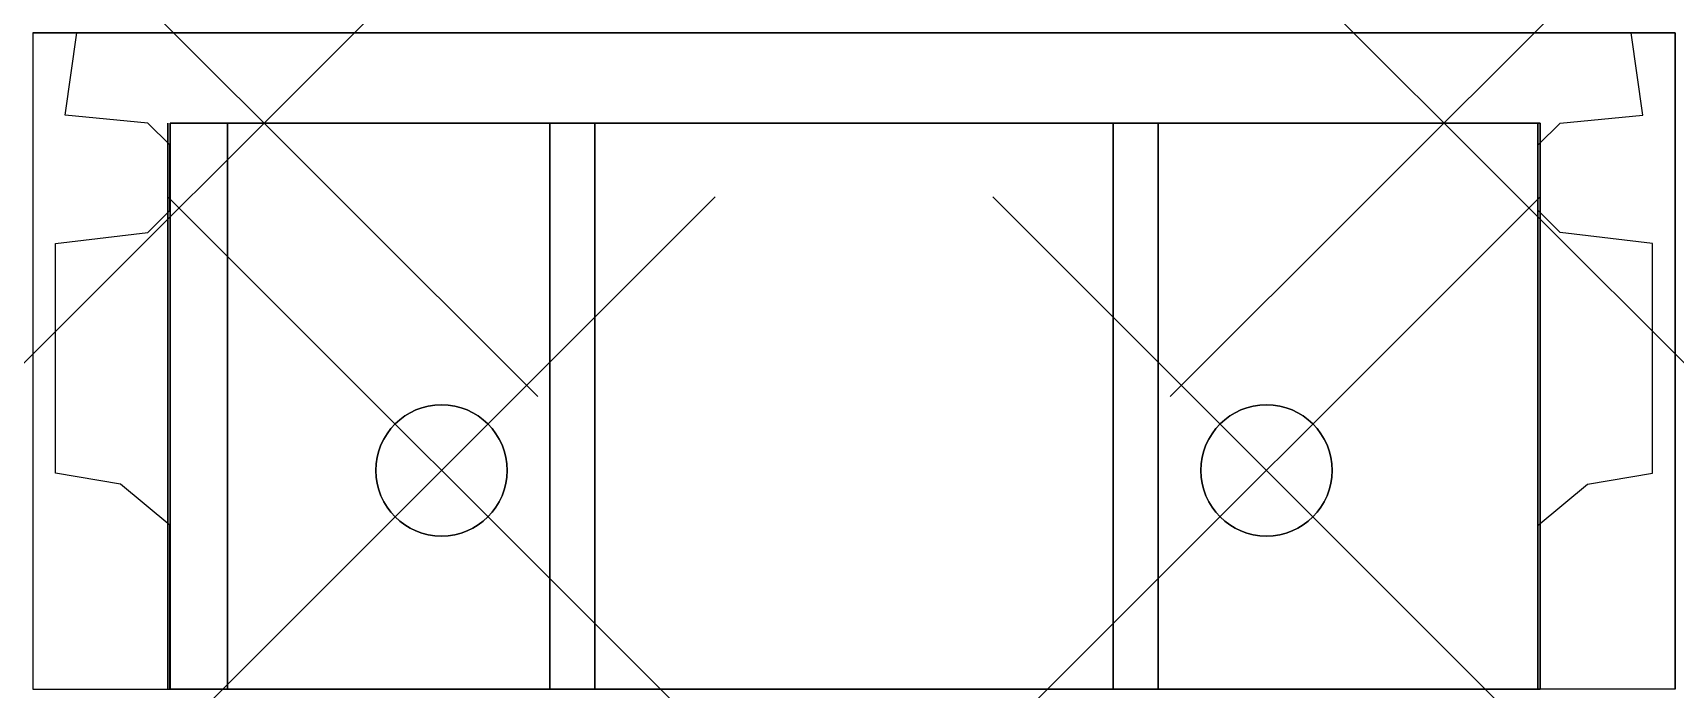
# Model space of a CAD drawing. Header units: millimetres. Extents: x 0 to 0.3, y -0.12 to 0.
import ezdxf

# ---------------------------------------------------------------- set-up
doc = ezdxf.new("R2010")
doc.units = ezdxf.units.MM
doc.header["$PDMODE"] = 3
doc.header["$PDSIZE"] = 0.05
doc.layers.get('0').update_dxf_attribs({"true_color": 0xc2ced6})

msp = doc.modelspace()

# ---------------------------------------------------------------- linework, layer by layer
at = {"color": 4}
for points in [[(0, -0.12), (0.025, -0.12), (0.025, -0.09), (0.016011, -0.0825), (0.004143, -0.080501), (0.004121, -0.0385), (0.021, -0.0365), (0.025, -0.0325), (0.025, -0.0205), (0.021, -0.0165), (0.005922, -0.015046), (0.008036, 0), (0, 0)], [(0.3, -0.12), (0.275, -0.12), (0.275, -0.09), (0.283989, -0.0825), (0.295857, -0.080501), (0.295879, -0.0385), (0.279, -0.0365), (0.275, -0.0325), (0.275, -0.0205), (0.279, -0.0165), (0.294078, -0.015046), (0.291964, 0), (0.3, 0)]]:
    msp.add_lwpolyline(points, close=True, dxfattribs=at)
at = {"color": 4, "extrusion": (-1, 1.22465e-16, -2e-16), "elevation": -0.3}
msp.add_lwpolyline([(0.12, 2.7), (0.12, 2.675), (0.09, 2.675), (0.0825, 2.683989), (0.080501, 2.695857), (0.0385, 2.695879), (0.0365, 2.679), (0.0325, 2.675), (0.0205, 2.675), (0.0165, 2.679), (0.015046, 2.694078), (0, 2.691964), (0, 2.7)], close=True, dxfattribs=at)
at = {"color": 4, "extrusion": (-1, 1.22465e-16, 2e-16), "elevation": -0.3}
msp.add_lwpolyline([(0.12, 0), (0.12, 0.025), (0.09, 0.025), (0.0825, 0.016011), (0.080501, 0.004143), (0.0385, 0.004121), (0.0365, 0.021), (0.0325, 0.025), (0.0205, 0.025), (0.0165, 0.021), (0.015046, 0.005922), (0, 0.008036), (0, 0)], close=True, dxfattribs=at)
msp.add_lwpolyline([(0.12, 0), (0.12, 0.025), (0.09, 0.025), (0.0825, 0.016011), (0.080501, 0.004143), (0.0385, 0.004121), (0.0365, 0.021), (0.0325, 0.025), (0.0205, 0.025), (0.0165, 0.021), (0.015046, 0.005922), (0, 0.008036), (0, 0)], close=True, dxfattribs=at)
at = {"color": 4}
for centre in [(0.074651, -0.08, 2.412244), (0.074651, -0.08, 0.312756), (0.074651, -0.08, 2.112244), (0.074651, -0.08, 1.812244), (0.074651, -0.08, 1.512244), (0.074651, -0.08, 0.612756), (0.074651, -0.08, 0.912756), (0.074651, -0.08, 1.212756), (0.074651, -0.08, 0.612756), (0.225349, -0.08, 2.412244), (0.225349, -0.08, 0.312756), (0.225349, -0.08, 2.112244), (0.225349, -0.08, 1.812244), (0.225349, -0.08, 1.512244), (0.225349, -0.08, 0.612756), (0.225349, -0.08, 0.912756), (0.225349, -0.08, 1.212756), (0.225349, -0.08, 0.612756)]:
    msp.add_circle(centre, 0.012, dxfattribs=at)
at = {"color": 4, "extrusion": (4.33166e-32, 2.22465e-16, -1)}
for centre in [(-0.074651, -0.08, -2.387244), (-0.074651, -0.08, -0.287756), (-0.074651, -0.08, -2.087244), (-0.074651, -0.08, -1.787244), (-0.074651, -0.08, -1.487244), (-0.074651, -0.08, -0.587756)]:
    msp.add_circle(centre, 0.012, dxfattribs=at)
at = {"color": 4, "extrusion": (1.71038e-32, 1.22465e-16, -1)}
for centre in [(-0.074651, -0.08, -0.587756), (-0.074651, -0.08, -0.887756), (-0.074651, -0.08, -1.187756)]:
    msp.add_circle(centre, 0.012, dxfattribs=at)
at = {"color": 4, "extrusion": (4.22417e-32, 2.22465e-16, -1)}
for centre in [(-0.225349, -0.08, -2.387244), (-0.225349, -0.08, -0.287756), (-0.225349, -0.08, -2.087244), (-0.225349, -0.08, -1.787244), (-0.225349, -0.08, -1.487244), (-0.225349, -0.08, -0.587756)]:
    msp.add_circle(centre, 0.012, dxfattribs=at)
at = {"color": 4, "extrusion": (2.99952e-32, 1.22465e-16, -1)}
for centre in [(-0.225349, -0.08, -0.587756), (-0.225349, -0.08, -0.887756), (-0.225349, -0.08, -1.187756)]:
    msp.add_circle(centre, 0.012, dxfattribs=at)
at = {"color": 4, "extrusion": (6.21279e-17, 1, 2.24647e-17)}
for p in [(0.042218, -0.0165, 2.13082), (0.042218, -0.0165, 0.56918)]:
    msp.add_point(p, dxfattribs=at)
at = {"color": 4, "extrusion": (3.22465e-16, 1, 2.24647e-17)}
for p in [(0.257782, -0.0165, 2.13082), (0.257782, -0.0165, 0.56918)]:
    msp.add_point(p, dxfattribs=at)
at = {"color": 4}
for p in [(0.074651, -0.08, 2.412244), (0.074651, -0.08, 1.812244), (0.074651, -0.08, 1.512244), (0.074651, -0.08, 1.212756), (0.074651, -0.08, 0.912756), (0.074651, -0.08, 0.612756), (0.074651, -0.08, 0.312756), (0.225349, -0.08, 2.412244), (0.225349, -0.08, 1.812244), (0.225349, -0.08, 1.512244), (0.225349, -0.08, 1.212756), (0.225349, -0.08, 0.912756), (0.225349, -0.08, 0.612756), (0.225349, -0.08, 0.312756)]:
    msp.add_point(p, dxfattribs=at)
for points in [[(0, 0), (0.3, 0), (0.3, 0, 2.7), (0, 0, 2.7)], [(0.024651, -0.12, 2.412244), (0.024651, -0.12, 2.387244), (0.024651, -0.0165, 2.387244), (0.024651, -0.0165, 2.412244)], [(0.024651, -0.0165, 0.287756), (0.024651, -0.0165, 0.312756), (0.024651, -0.12, 0.312756), (0.024651, -0.12, 0.287756)], [(0.024651, -0.12, 2.112244), (0.024651, -0.12, 2.087244), (0.024651, -0.0165, 2.087244), (0.024651, -0.0165, 2.112244)], [(0.024651, -0.12, 1.812244), (0.024651, -0.12, 1.787244), (0.024651, -0.0165, 1.787244), (0.024651, -0.0165, 1.812244)], [(0.024651, -0.12, 1.512244), (0.024651, -0.12, 1.487244), (0.024651, -0.0165, 1.487244), (0.024651, -0.0165, 1.512244)], [(0.024651, -0.0165, 0.587756), (0.024651, -0.0165, 0.612756), (0.024651, -0.12, 0.612756), (0.024651, -0.12, 0.587756)], [(0.024651, -0.0165, 0.887756), (0.024651, -0.0165, 0.912756), (0.024651, -0.12, 0.912756), (0.024651, -0.12, 0.887756)], [(0.024651, -0.0165, 1.187756), (0.024651, -0.0165, 1.212756), (0.024651, -0.12, 1.212756), (0.024651, -0.12, 1.187756)], [(0.024651, -0.0165, 0.587756), (0.024651, -0.0165, 0.612756), (0.024651, -0.12, 0.612756), (0.024651, -0.12, 0.587756)], [(0.102668, -0.12, 2.112232), (0.102668, -0.0165, 2.112232), (0.025109, -0.0165, 2.195356), (0.025109, -0.12, 2.195356)], [(0.025109, -0.0165, 2.186561), (0.094462, -0.0165, 2.112232), (0.094462, -0.12, 2.112232), (0.025109, -0.12, 2.186561)], [(0.025109, -0.0165, 2.186561), (0.094462, -0.0165, 2.112232), (0.102668, -0.0165, 2.112232), (0.025109, -0.0165, 2.195356)], [(0.025109, -0.0165, 2.186561), (0.025109, -0.12, 2.186561), (0.025109, -0.12, 2.195356), (0.025109, -0.0165, 2.195356)], [(0.025109, -0.0165, 2.186561), (0.025109, -0.12, 2.186561), (0.094462, -0.12, 2.112232), (0.094462, -0.0165, 2.112232)], [(0.025109, -0.12, 0.504644), (0.025109, -0.0165, 0.504644), (0.102668, -0.0165, 0.587768), (0.102668, -0.12, 0.587768)], [(0.025109, -0.12, 0.513439), (0.094462, -0.12, 0.587768), (0.094462, -0.0165, 0.587768), (0.025109, -0.0165, 0.513439)], [(0.025109, -0.0165, 0.504644), (0.102668, -0.0165, 0.587768), (0.094462, -0.0165, 0.587768), (0.025109, -0.0165, 0.513439)], [(0.025109, -0.0165, 0.504644), (0.025109, -0.12, 0.504644), (0.025109, -0.12, 0.513439), (0.025109, -0.0165, 0.513439)], [(0.094462, -0.0165, 0.587768), (0.094462, -0.12, 0.587768), (0.025109, -0.12, 0.513439), (0.025109, -0.0165, 0.513439)], [(0.035587, -0.0165, 2.412244), (0.035587, -0.12, 2.412244), (0.275349, -0.12, 2.412244), (0.275349, -0.0165, 2.412244)], [(0.035587, -0.0165, 2.387244), (0.035587, -0.12, 2.387244), (0.275349, -0.12, 2.387244), (0.275349, -0.0165, 2.387244)], [(0.275349, -0.0165, 2.387244), (0.275349, -0.12, 2.387244), (0.035587, -0.12, 2.387244), (0.035587, -0.0165, 2.387244)], [(0.275349, -0.0165, 0.287756), (0.275349, -0.12, 0.287756), (0.035587, -0.12, 0.287756), (0.035587, -0.0165, 0.287756)], [(0.275349, -0.0165, 0.312756), (0.275349, -0.12, 0.312756), (0.035587, -0.12, 0.312756), (0.035587, -0.0165, 0.312756)], [(0.035587, -0.0165, 0.312756), (0.035587, -0.12, 0.312756), (0.275349, -0.12, 0.312756), (0.275349, -0.0165, 0.312756)], [(0.035587, -0.0165, 2.112244), (0.035587, -0.12, 2.112244), (0.275349, -0.12, 2.112244), (0.275349, -0.0165, 2.112244)], [(0.035587, -0.0165, 2.087244), (0.035587, -0.12, 2.087244), (0.275349, -0.12, 2.087244), (0.275349, -0.0165, 2.087244)], [(0.275349, -0.0165, 2.087244), (0.275349, -0.12, 2.087244), (0.035587, -0.12, 2.087244), (0.035587, -0.0165, 2.087244)], [(0.035587, -0.0165, 1.812244), (0.035587, -0.12, 1.812244), (0.275349, -0.12, 1.812244), (0.275349, -0.0165, 1.812244)], [(0.035587, -0.0165, 1.787244), (0.035587, -0.12, 1.787244), (0.275349, -0.12, 1.787244), (0.275349, -0.0165, 1.787244)], [(0.275349, -0.0165, 1.787244), (0.275349, -0.12, 1.787244), (0.035587, -0.12, 1.787244), (0.035587, -0.0165, 1.787244)], [(0.035587, -0.0165, 1.512244), (0.035587, -0.12, 1.512244), (0.275349, -0.12, 1.512244), (0.275349, -0.0165, 1.512244)], [(0.035587, -0.0165, 1.487244), (0.035587, -0.12, 1.487244), (0.275349, -0.12, 1.487244), (0.275349, -0.0165, 1.487244)], [(0.275349, -0.0165, 1.487244), (0.275349, -0.12, 1.487244), (0.035587, -0.12, 1.487244), (0.035587, -0.0165, 1.487244)], [(0.275349, -0.0165, 0.587756), (0.275349, -0.12, 0.587756), (0.035587, -0.12, 0.587756), (0.035587, -0.0165, 0.587756)], [(0.275349, -0.0165, 0.612756), (0.275349, -0.12, 0.612756), (0.035587, -0.12, 0.612756), (0.035587, -0.0165, 0.612756)], [(0.035587, -0.0165, 0.612756), (0.035587, -0.12, 0.612756), (0.275349, -0.12, 0.612756), (0.275349, -0.0165, 0.612756)], [(0.275349, -0.0165, 0.887756), (0.275349, -0.12, 0.887756), (0.035587, -0.12, 0.887756), (0.035587, -0.0165, 0.887756)], [(0.275349, -0.0165, 0.912756), (0.275349, -0.12, 0.912756), (0.035587, -0.12, 0.912756), (0.035587, -0.0165, 0.912756)], [(0.035587, -0.0165, 0.912756), (0.035587, -0.12, 0.912756), (0.275349, -0.12, 0.912756), (0.275349, -0.0165, 0.912756)], [(0.275349, -0.0165, 1.187756), (0.275349, -0.12, 1.187756), (0.035587, -0.12, 1.187756), (0.035587, -0.0165, 1.187756)], [(0.275349, -0.0165, 1.212756), (0.275349, -0.12, 1.212756), (0.035587, -0.12, 1.212756), (0.035587, -0.0165, 1.212756)], [(0.035587, -0.0165, 1.212756), (0.035587, -0.12, 1.212756), (0.275349, -0.12, 1.212756), (0.275349, -0.0165, 1.212756)], [(0.197332, -0.12, 2.112232), (0.197332, -0.0165, 2.112232), (0.274891, -0.0165, 2.195356), (0.274891, -0.12, 2.195356)], [(0.274891, -0.0165, 2.186561), (0.205538, -0.0165, 2.112232), (0.197332, -0.0165, 2.112232), (0.274891, -0.0165, 2.195356)], [(0.274891, -0.12, 0.504644), (0.274891, -0.0165, 0.504644), (0.197332, -0.0165, 0.587768), (0.197332, -0.12, 0.587768)], [(0.274891, -0.0165, 0.504644), (0.197332, -0.0165, 0.587768), (0.205538, -0.0165, 0.587768), (0.274891, -0.0165, 0.513439)], [(0.274891, -0.0165, 2.186561), (0.205538, -0.0165, 2.112232), (0.205538, -0.12, 2.112232), (0.274891, -0.12, 2.186561)], [(0.274891, -0.0165, 2.186561), (0.274891, -0.12, 2.186561), (0.205538, -0.12, 2.112232), (0.205538, -0.0165, 2.112232)], [(0.274891, -0.12, 0.513439), (0.205538, -0.12, 0.587768), (0.205538, -0.0165, 0.587768), (0.274891, -0.0165, 0.513439)], [(0.205538, -0.0165, 0.587768), (0.205538, -0.12, 0.587768), (0.274891, -0.12, 0.513439), (0.274891, -0.0165, 0.513439)], [(0.274891, -0.0165, 2.186561), (0.274891, -0.12, 2.186561), (0.274891, -0.12, 2.195356), (0.274891, -0.0165, 2.195356)], [(0.274891, -0.0165, 0.504644), (0.274891, -0.12, 0.504644), (0.274891, -0.12, 0.513439), (0.274891, -0.0165, 0.513439)], [(0.275349, -0.12, 2.412244), (0.275349, -0.12, 2.387244), (0.275349, -0.0165, 2.387244), (0.275349, -0.0165, 2.412244)], [(0.275349, -0.0165, 0.287756), (0.275349, -0.0165, 0.312756), (0.275349, -0.12, 0.312756), (0.275349, -0.12, 0.287756)], [(0.275349, -0.12, 2.112244), (0.275349, -0.12, 2.087244), (0.275349, -0.0165, 2.087244), (0.275349, -0.0165, 2.112244)], [(0.275349, -0.12, 1.812244), (0.275349, -0.12, 1.787244), (0.275349, -0.0165, 1.787244), (0.275349, -0.0165, 1.812244)], [(0.275349, -0.12, 1.512244), (0.275349, -0.12, 1.487244), (0.275349, -0.0165, 1.487244), (0.275349, -0.0165, 1.512244)], [(0.275349, -0.0165, 0.587756), (0.275349, -0.0165, 0.612756), (0.275349, -0.12, 0.612756), (0.275349, -0.12, 0.587756)], [(0.275349, -0.0165, 0.887756), (0.275349, -0.0165, 0.912756), (0.275349, -0.12, 0.912756), (0.275349, -0.12, 0.887756)], [(0.275349, -0.0165, 1.187756), (0.275349, -0.0165, 1.212756), (0.275349, -0.12, 1.212756), (0.275349, -0.12, 1.187756)], [(0.275349, -0.0165, 0.587756), (0.275349, -0.0165, 0.612756), (0.275349, -0.12, 0.612756), (0.275349, -0.12, 0.587756)], [(0.025109, -0.12, 2.186561), (0.094462, -0.12, 2.112232), (0.102668, -0.12, 2.112232), (0.025109, -0.12, 2.195356)], [(0.025109, -0.12, 0.504644), (0.102668, -0.12, 0.587768), (0.094462, -0.12, 0.587768), (0.025109, -0.12, 0.513439)], [(0.274891, -0.12, 2.186561), (0.205538, -0.12, 2.112232), (0.197332, -0.12, 2.112232), (0.274891, -0.12, 2.195356)], [(0.274891, -0.12, 0.504644), (0.197332, -0.12, 0.587768), (0.205538, -0.12, 0.587768), (0.274891, -0.12, 0.513439)]]:
    msp.add_3dface(points, dxfattribs=at)

doc.saveas('drawing.dxf')
